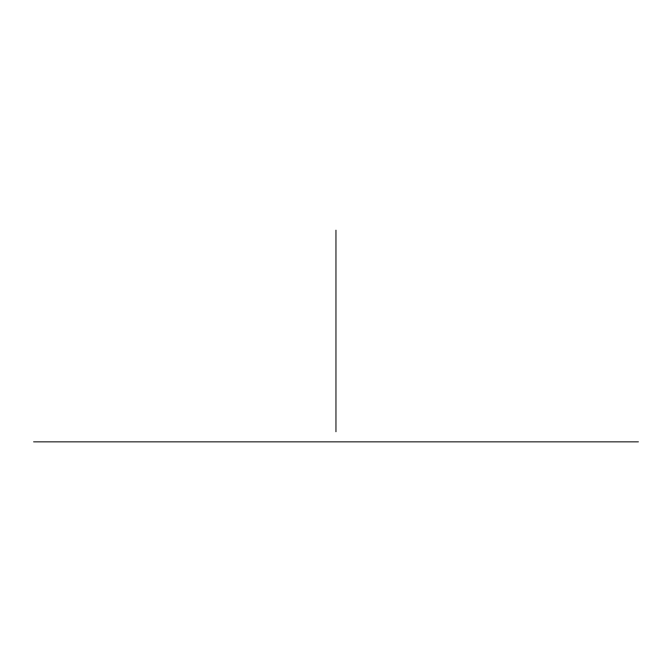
<?xml version="1.0" encoding="UTF-8"?>
<svg xmlns="http://www.w3.org/2000/svg" width="672" height="672" viewBox="0 0 672 672"><rect width="100%" height="100%" fill="white"/><g stroke="black" fill="none" stroke-linecap="round" stroke-linejoin="round"><path stroke-width="1.01" d="M33.6 441.857L638.4 441.857M335.958 230.143L335.958 431.777"/></g></svg>
